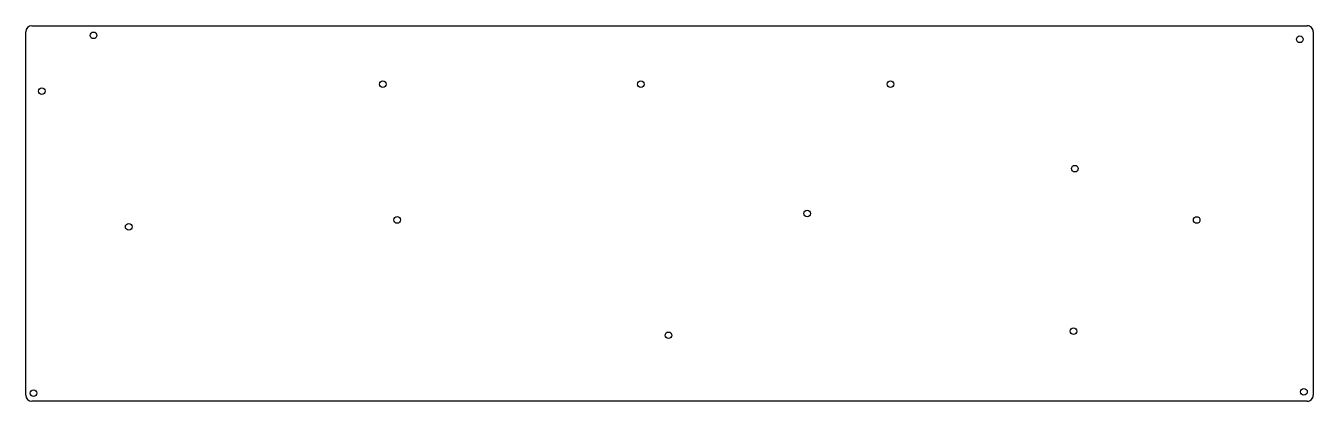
# Model space of a CAD drawing. Extents: x 38 to 467, y -177 to -52.
import ezdxf

# ---------------------------------------------------------------- set-up
doc = ezdxf.new("R2010")
doc.units = 0
doc.layers.add('BLACK', color=7, linetype='CONTINUOUS')

msp = doc.modelspace()

# ---------------------------------------------------------------- linework, layer by layer
at = {"layer": 'BLACK', "linetype": 'CONTINUOUS'}
for p, q in [((39.51, -51.52), (465.01, -51.52)), ((37.51, -174.55), (37.51, -53.52)), ((467.01, -53.52), (467.01, -174.55)), ((465.01, -176.55), (39.51, -176.55))]:
    msp.add_line(p, q, dxfattribs=at)
at = {"layer": 'BLACK'}
for centre, radius in [((60.1, -54.7), 1.1), ((462.51, -56.02), 1.115), ((42.9, -73.3), 1.1), ((156.6, -71), 1.1), ((242.7, -71), 1.1), ((326, -71), 1.1), ((387.5, -99.1), 1.1), ((161.435, -116.185), 1.115), ((298.185, -114.05), 1.09), ((428.125, -116.2), 1.1), ((71.86, -118.5), 1.115), ((251.9, -154.6), 1.09), ((387, -153.225), 1.1), ((40.11, -173.85), 1.115), ((463.91, -173.45), 1.115)]:
    msp.add_circle(centre, radius, dxfattribs=at)
for centre, start, end in [((39.51, -53.52), -270, -180), ((465.01, -53.52), -0.00003, 90), ((39.51, -174.55), -180, -90), ((465.01, -174.55), -90, 0.00003)]:
    msp.add_arc(centre, 2, start, end, dxfattribs=at)

doc.saveas('drawing.dxf')
